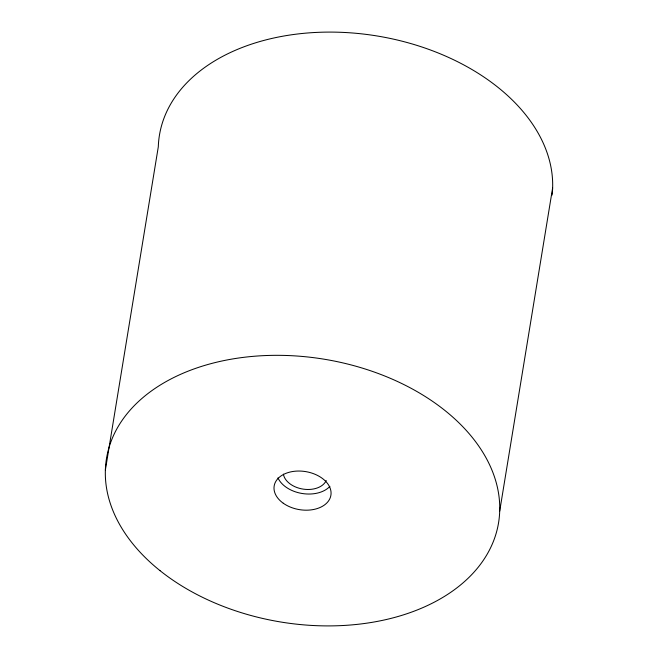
<?xml version="1.0" encoding="UTF-8"?>
<svg xmlns="http://www.w3.org/2000/svg" width="658" height="658" viewBox="0 0 658 658"><rect width="100%" height="100%" fill="white"/><g stroke="black" fill="none" stroke-linecap="round" stroke-linejoin="round"><path stroke-width="0.99" d="M105.362 470.092L158.298 146.857A198.65 133.179 9.3 0 1 365.1 34.257A198.65 133.179 9.3 0 1 552.12 195.048M499.702 511.143L552.638 187.908M326.22 480.496A22.076 14.797 9.3 0 1 303.272 489.133A22.076 14.797 9.3 0 1 283.401 474.138M329.905 486.361A28.755 19.279 9.3 0 1 302.08 493.484A28.755 19.279 9.3 0 1 277.956 477.873M160.034 570.659A198.65 133.179 9.3 0 0 491.855 545.054A198.65 133.179 9.3 0 0 255.707 356.134A198.65 133.179 9.3 0 0 160.034 570.659M283.253 503.214A28.755 19.279 9.3 0 0 330.398 497.3A28.755 19.279 9.3 0 0 293.953 471.334A28.755 19.279 9.3 0 0 283.253 503.214"/></g></svg>
